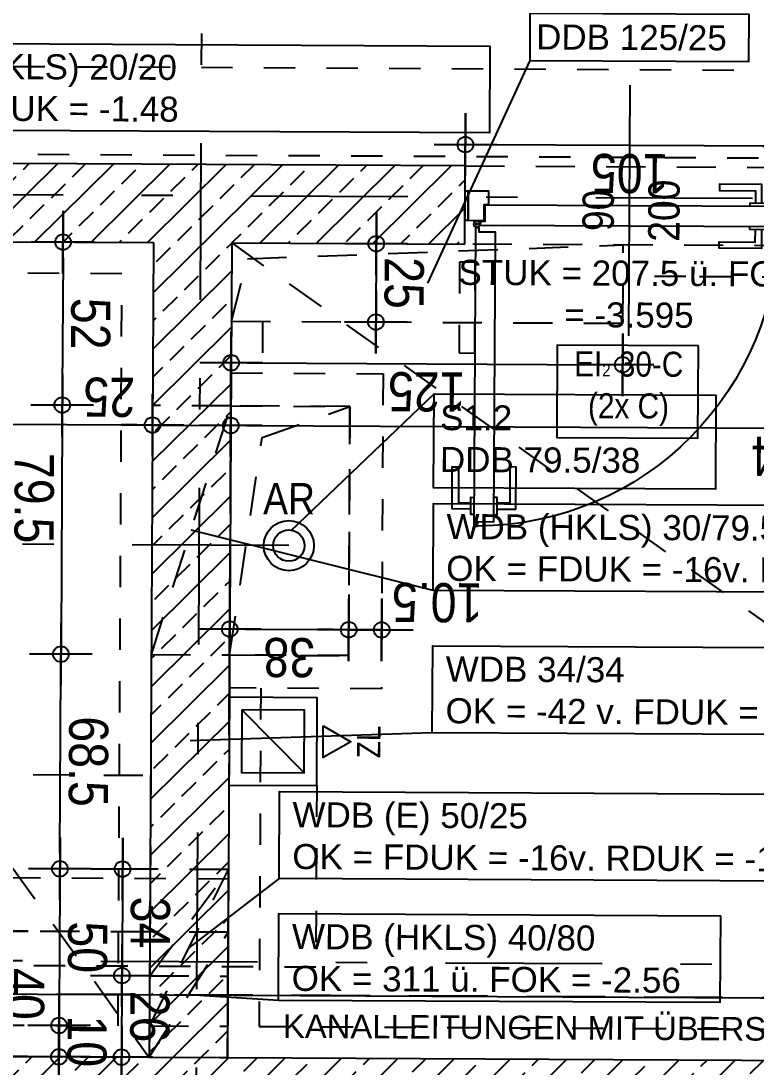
# Model space of a CAD drawing. Header units: millimetres. Extents: x 2158 to 2226, y 1541 to 1653.
# Drawn here: x 2173.072 to 2175.419, y 1603.966 to 1607.305 of the extents above; entities that cross this region are included whole.
import ezdxf
from ezdxf.enums import TextEntityAlignment as Align

# ---------------------------------------------------------------- set-up
doc = ezdxf.new("R2010")
doc.units = ezdxf.units.MM
for name, pattern in [('HIDDEN', [0.375, 0.25, -0.125]), ('HIDDEN2', [0.1875, 0.125, -0.0625]), ('STRICHPUNKT', [1, 0.5, -0.25, 0, -0.25])]:
    doc.linetypes.add(name, pattern=pattern)
for name, color, linetype in [('00-WOL-G00-Lkg-M0', 22, 'Continuous'), ('01-TXT---------M0', 1, 'Continuous'), ('01-TXT-G00-LKG-M0', 1, 'Continuous'), ('02-AXO-G00-Lkg-M0', 8, 'STRICHPUNKT'), ('02-DIM-G00-Lkg-ACHSEN', 8, 'Continuous'), ('02-DIM-G00-LKG-M0', 8, 'Continuous'), ('02-DIM-G00-LKG-ROHBAU', 8, 'Continuous'), ('02-FIL-G00-Lkg-STB', 8, 'Continuous'), ('02-HID-G00-LKG-M0', 8, 'HIDDEN2'), ('02-TWA-G00-LKG-M0', 4, 'Continuous'), ('02-TXT-G00-LKG-M0', 8, 'Continuous'), ('03-HID-G00-LKG-M0', 8, 'HIDDEN2'), ('03-SYM-G00-Lkg-M0', 8, 'Continuous'), ('03-TXT-G00-Lkg-M0', 8, 'Continuous'), ('05-STO---------M0', 1, 'Continuous'), ('05-SYM---------M0', 8, 'Continuous'), ('05-SYM-G00-Lkg-M0', 8, 'Continuous'), ('05-TXT--------M0', 8, 'Continuous'), ('05-TXT-G00-Lkg-M0', 8, 'Continuous'), ('07-ELE-G00-LKG-M0', 94, 'HIDDEN2'), ('07-RWK-G00-LKG-M0', 150, 'HIDDEN'), ('07-SAN-G00-Lkg-LÜFTUNGEN', 80, 'HIDDEN2'), ('07-SWK-G00-Lkg-M0', 34, 'STRICHPUNKT'), ('07-SWK-G00-Lkg-TXT', 34, 'Continuous')]:
    doc.layers.add(name, color=color, linetype=linetype)
for name, color, linetype, plot in [('00_HLP-G00-LKG-M0', 6, 'Continuous', False), ('05_HLP---------M0', 6, 'Continuous', False), ('07_SYM-G00-LKG-HLP', 6, 'Continuous', False)]:
    doc.layers.add(name, color=color, linetype=linetype, plot=plot)
doc.styles.add('ARIAL', font='arial.ttf', dxfattribs={"width": 0.85})
doc.styles.get("Standard").update_dxf_attribs({"font": 'arial.ttf'})
doc.linetypes.add('ZICKZACK', pattern='A,0.00254,-5.08,[131,ltypeshp.shx,S=5.08,R=0,X=-5.08,Y=0],-10.16,[131,ltypeshp.shx,S=5.08,R=180,X=5.08,Y=0],-5.08', length=20.32254)
doc.dimstyles.new('pp chromy&schneider', dxfattribs={"dimscale": 0.005, "dimtxt": 25, "dimasz": 10, "dimexe": 0, "dimexo": 0, "dimgap": 5, "dimtad": 1, "dimdec": 1, "dimlfac": 100, "dimrnd": 0.1, "dimzin": 9, "dimdsep": 46, "dimtxsty": 'ARIAL', "dimblk": 'c&s kote', "dimcen": 0, "dimse1": 1, "dimse2": 1, "dimclrd": 8, "dimclrt": 8, "dimadec": 0, "dimazin": 0, "dimtfac": 0.75, "dimtdec": 1, "dimtix": 1, "dimtmove": 2, "dimatfit": 0, "dimldrblk": 'NONE', "dimfxl": 1, "dimtolj": 1, "dimlwd": -1, "dimarcsym": 0})
pattern_1 = [(44.70755, (2138.46726, 1559.7934), (-0.08934302, 0.09025976), []), (44.70755, (2138.55706, 1559.79294), (-0.08934302, 0.09025976), [0.0635, -0.03175])]

# ---------------------------------------------------------------- blocks, each defined once
blk = doc.blocks.new('c&s kote')
at = {"color": 8}
for p, q in [((0, -2), (0, 2)), ((0, 2), (0, -2)), ((-2, 0), (2, 0)), ((2, 0), (-2, 0))]:
    blk.add_line(p, q, dxfattribs=at)
blk.add_circle((0, 0), 0.5, dxfattribs=at)
blk = doc.blocks.new('*D2227')
at = {"layer": '02-DIM-G00-LKG-ROHBAU', "color": 8, "transparency": 16777216}
blk.add_line((2171.6422, 1606.0247), (2173.4421, 1606.0155), dxfattribs=at)
at = {"layer": 'Defpoints', "color": 0, "transparency": 16777216}
for p in [(2171.5951, 1606.6073), (2173.4951, 1606.5976), (2173.4921, 1606.0152)]:
    blk.add_point(p, dxfattribs=at)
at = {"layer": '02-DIM-G00-LKG-ROHBAU', "color": 8, "transparency": 16777216, "xscale": 0.05, "yscale": 0.05, "zscale": 0.05}
for p, rotation in [((2171.5922, 1606.0249), 179.7075493181463), ((2173.4921, 1606.0152), 359.7075493181463)]:
    blk.add_blockref('c&s kote', p, dxfattribs=dict(at, rotation=rotation))
at = {"layer": '02-DIM-G00-LKG-ROHBAU', "color": 8, "transparency": 16777216, "insert": (2172.5417, 1605.9313), "char_height": 0.125, "attachment_point": 5, "rotation": 179.7075, "style": 'ARIAL'}
blk.add_mtext('\\A1;190', dxfattribs=at)
blk = doc.blocks.new('_None')
blk = doc.blocks.new('*D2228')
at = {"layer": '02-DIM-G00-LKG-ROHBAU', "color": 8, "transparency": 16777216}
for p, q in [((2173.4421, 1606.0155), (2173.3921, 1606.0157)), ((2173.4921, 1606.0152), (2173.7421, 1606.0139)), ((2173.7921, 1606.0137), (2173.8421, 1606.0134))]:
    blk.add_line(p, q, dxfattribs=at)
at = {"layer": 'Defpoints', "color": 0, "transparency": 16777216}
for p in [(2173.4951, 1606.5976), (2173.7451, 1606.5963), (2173.7421, 1606.0139)]:
    blk.add_point(p, dxfattribs=at)
at = {"layer": '02-DIM-G00-LKG-ROHBAU', "color": 8, "transparency": 16777216, "xscale": 0.05, "yscale": 0.05, "zscale": 0.05}
for p, rotation in [((2173.4921, 1606.0152), 359.7075493181463), ((2173.7421, 1606.0139), 179.7075493181463)]:
    blk.add_blockref('c&s kote', p, dxfattribs=dict(at, rotation=rotation))
at = {"layer": '02-DIM-G00-LKG-ROHBAU', "color": 8, "transparency": 16777216, "insert": (2173.3541, 1606.1048), "char_height": 0.125, "attachment_point": 5, "rotation": 179.7075, "style": 'ARIAL'}
blk.add_mtext('\\A1;25', dxfattribs=at)
blk = doc.blocks.new('05-TXT')
at = {"layer": '05-TXT--------M0'}
blk.add_line((-0.4, 0), (0.4, 0), dxfattribs=at)
at = {"layer": '05-TXT--------M0', "color": 8, "style": 'ARIAL', "width": 0.85}
blk.add_attdef('BREITE', text='', height=0.1, dxfattribs=at).set_placement((0, 0.05), align=Align.CENTER)
blk.add_attdef('HÖHE', text='', height=0.1, rotation=360, dxfattribs=at).set_placement((0, -0.06), align=Align.TOP_CENTER)
blk = doc.blocks.new('03-rar')
blk.add_circle((0, 0), 0.05)
at = {"layer": '01-TXT---------M0', "color": 8, "style": 'ARIAL', "width": 0.85}
blk.add_attdef('RR', text='', height=0.1, dxfattribs=at).set_placement((0, 0.1), align=Align.CENTER)
blk = doc.blocks.new('*D1671')
at = {"layer": '02-DIM-G00-LKG-ROHBAU', "color": 8, "transparency": 16777216}
blk.add_line((2173.7921, 1606.0137), (2177.3863, 1605.9953), dxfattribs=at)
at = {"layer": 'Defpoints', "color": 0, "transparency": 16777216}
for p in [(2173.7451, 1606.5963), (2177.4393, 1606.5775), (2177.4363, 1605.9951)]:
    blk.add_point(p, dxfattribs=at)
at = {"layer": '02-DIM-G00-LKG-ROHBAU', "color": 8, "transparency": 16777216, "xscale": 0.05, "yscale": 0.05, "zscale": 0.05}
for p, rotation in [((2173.7421, 1606.0139), 179.7075493181463), ((2177.4363, 1605.9951), 359.7075493181463)]:
    blk.add_blockref('c&s kote', p, dxfattribs=dict(at, rotation=rotation))
at = {"layer": '02-DIM-G00-LKG-ROHBAU', "color": 8, "transparency": 16777216, "insert": (2175.5888, 1605.9157), "char_height": 0.125, "attachment_point": 5, "rotation": 179.7075, "style": 'ARIAL'}
blk.add_mtext('\\A1;369.4', dxfattribs=at)
blk = doc.blocks.new('*D1672')
at = {"layer": '02-DIM-G00-LKG-M0', "color": 8, "transparency": 16777216}
blk.add_line((2173.7932, 1606.2137), (2174.9431, 1606.2078), dxfattribs=at)
at = {"layer": 'Defpoints', "color": 0, "transparency": 16777216}
for p in [(2173.7451, 1606.5963), (2174.9951, 1606.59), (2174.9931, 1606.2076)]:
    blk.add_point(p, dxfattribs=at)
at = {"layer": '02-DIM-G00-LKG-M0', "color": 8, "transparency": 16777216, "xscale": 0.05, "yscale": 0.05, "zscale": 0.05}
for p, rotation in [((2173.7432, 1606.2139), 179.7075493181463), ((2174.9931, 1606.2076), 359.7075493181463)]:
    blk.add_blockref('c&s kote', p, dxfattribs=dict(at, rotation=rotation))
at = {"layer": '02-DIM-G00-LKG-M0', "color": 8, "transparency": 16777216, "insert": (2174.3677, 1606.1219), "char_height": 0.125, "attachment_point": 5, "rotation": 179.7075, "style": 'ARIAL'}
blk.add_mtext('\\A1;125', dxfattribs=at)
blk = doc.blocks.new('*D1673')
at = {"layer": '02-DIM-G00-LKG-M0', "color": 8, "transparency": 16777216}
blk.add_line((2174.2063, 1606.544), (2174.2056, 1606.394), dxfattribs=at)
at = {"layer": 'Defpoints', "color": 0, "transparency": 16777216}
for p in [(2174.9951, 1606.59), (2174.2053, 1606.344), (2174.9938, 1606.34)]:
    blk.add_point(p, dxfattribs=at)
at = {"layer": '02-DIM-G00-LKG-M0', "color": 8, "transparency": 16777216, "xscale": 0.05, "yscale": 0.05, "zscale": 0.05}
for p, rotation in [((2174.2066, 1606.594), 89.70754931647869), ((2174.2053, 1606.344), 269.7075493164787)]:
    blk.add_blockref('c&s kote', p, dxfattribs=dict(at, rotation=rotation))
at = {"layer": '02-DIM-G00-LKG-M0', "color": 8, "transparency": 16777216, "insert": (2174.2948, 1606.4685), "char_height": 0.125, "attachment_point": 5, "rotation": 269.7075, "style": 'ARIAL'}
blk.add_mtext('\\A1;25', dxfattribs=at)
blk = doc.blocks.new('*D1674')
at = {"layer": '02-DIM-G00-LKG-M0', "color": 8, "transparency": 16777216}
blk.add_line((2173.7888, 1605.3637), (2174.0688, 1605.3623), dxfattribs=at)
at = {"layer": 'Defpoints', "color": 0, "transparency": 16777216}
for p in [(2174.1188, 1605.362), (2173.7384, 1605.2814), (2174.1184, 1605.2794)]:
    blk.add_point(p, dxfattribs=at)
at = {"layer": '02-DIM-G00-LKG-M0', "color": 8, "transparency": 16777216, "xscale": 0.05, "yscale": 0.05, "zscale": 0.05}
for p, rotation in [((2173.7388, 1605.364), 179.7075493181463), ((2174.1188, 1605.362), 359.7075493181463)]:
    blk.add_blockref('c&s kote', p, dxfattribs=dict(at, rotation=rotation))
at = {"layer": '02-DIM-G00-LKG-M0', "color": 8, "transparency": 16777216, "insert": (2173.9284, 1605.2741), "char_height": 0.125, "attachment_point": 5, "rotation": 179.7075, "style": 'ARIAL'}
blk.add_mtext('\\A1;38', dxfattribs=at)
blk = doc.blocks.new('*D1675')
at = {"layer": '02-DIM-G00-LKG-M0', "color": 8, "transparency": 16777216}
for p, q in [((2174.0688, 1605.3623), (2174.0188, 1605.3625)), ((2174.1188, 1605.362), (2174.2238, 1605.3615)), ((2174.2738, 1605.3612), (2174.3238, 1605.361))]:
    blk.add_line(p, q, dxfattribs=at)
at = {"layer": 'Defpoints', "color": 0, "transparency": 16777216}
for p in [(2174.2238, 1605.3615), (2174.1184, 1605.2794), (2174.2229, 1605.1739)]:
    blk.add_point(p, dxfattribs=at)
at = {"layer": '02-DIM-G00-LKG-M0', "color": 8, "transparency": 16777216, "xscale": 0.05, "yscale": 0.05, "zscale": 0.05}
for p, rotation in [((2174.1188, 1605.362), 359.7075493181463), ((2174.2238, 1605.3615), 179.7075493181463)]:
    blk.add_blockref('c&s kote', p, dxfattribs=dict(at, rotation=rotation))
at = {"layer": '02-DIM-G00-LKG-M0', "color": 8, "transparency": 16777216, "insert": (2174.4008, 1605.4494), "char_height": 0.125, "attachment_point": 5, "rotation": 179.7075, "style": 'ARIAL'}
blk.add_mtext('\\A1;10.5', dxfattribs=at)
blk = doc.blocks.new('*D1676')
at = {"layer": '02-DIM-G00-LKG-M0', "color": 8, "transparency": 16777216}
blk.add_line((2173.2064, 1606.5491), (2173.2042, 1606.1291), dxfattribs=at)
at = {"layer": 'Defpoints', "color": 0, "transparency": 16777216}
for p in [(2173.4951, 1606.5976), (2173.204, 1606.0791), (2173.7455, 1606.0763)]:
    blk.add_point(p, dxfattribs=at)
at = {"layer": '02-DIM-G00-LKG-M0', "color": 8, "transparency": 16777216, "xscale": 0.05, "yscale": 0.05, "zscale": 0.05}
for p, rotation in [((2173.2066, 1606.5991), 89.70754931647869), ((2173.204, 1606.0791), 269.7075493164787)]:
    blk.add_blockref('c&s kote', p, dxfattribs=dict(at, rotation=rotation))
at = {"layer": '02-DIM-G00-LKG-M0', "color": 8, "transparency": 16777216, "insert": (2173.2941, 1606.3386), "char_height": 0.125, "attachment_point": 5, "rotation": 269.7075, "style": 'ARIAL'}
blk.add_mtext('\\A1;52', dxfattribs=at)
blk = doc.blocks.new('*D1677')
at = {"layer": '02-DIM-G00-LKG-M0', "color": 8, "transparency": 16777216}
blk.add_line((2173.2037, 1606.0291), (2173.2002, 1605.3341), dxfattribs=at)
at = {"layer": 'Defpoints', "color": 0, "transparency": 16777216}
for p in [(2173.7455, 1606.0763), (2173.1999, 1605.2841), (2173.7384, 1605.2814)]:
    blk.add_point(p, dxfattribs=at)
at = {"layer": '02-DIM-G00-LKG-M0', "color": 8, "transparency": 16777216, "xscale": 0.05, "yscale": 0.05, "zscale": 0.05}
for p, rotation in [((2173.204, 1606.0791), 89.7075493164787), ((2173.1999, 1605.2841), 269.7075493164787)]:
    blk.add_blockref('c&s kote', p, dxfattribs=dict(at, rotation=rotation))
at = {"layer": '02-DIM-G00-LKG-M0', "color": 8, "transparency": 16777216, "insert": (2173.1136, 1605.7821), "char_height": 0.125, "attachment_point": 5, "rotation": 269.7075, "style": 'ARIAL'}
blk.add_mtext('\\A1;79.5', dxfattribs=at)
blk = doc.blocks.new('*D1678')
at = {"layer": '02-DIM-G00-LKG-M0', "color": 8, "transparency": 16777216}
blk.add_line((2172.9951, 1604.3501), (2172.9936, 1604.0501), dxfattribs=at)
at = {"layer": 'Defpoints', "color": 0, "transparency": 16777216}
for p in [(2173.7339, 1604.3964), (2172.9933, 1604.0001), (2173.7363, 1603.9964)]:
    blk.add_point(p, dxfattribs=at)
at = {"layer": '02-DIM-G00-LKG-M0', "color": 8, "transparency": 16777216, "xscale": 0.05, "yscale": 0.05, "zscale": 0.05}
for p, rotation in [((2172.9954, 1604.4001), 89.7075493164787), ((2172.9933, 1604.0001), 269.7075493164787)]:
    blk.add_blockref('c&s kote', p, dxfattribs=dict(at, rotation=rotation))
at = {"layer": '02-DIM-G00-LKG-M0', "color": 8, "transparency": 16777216, "insert": (2173.0832, 1604.1997), "char_height": 0.125, "attachment_point": 5, "rotation": 269.7075, "style": 'ARIAL'}
blk.add_mtext('\\A1;40', dxfattribs=at)
blk = doc.blocks.new('*D1804')
at = {"layer": '02-DIM-G00-LKG-ROHBAU', "color": 8, "transparency": 16777216}
blk.add_line((2175.491, 1606.905), (2174.541, 1606.9099), dxfattribs=at)
at = {"layer": 'Defpoints', "color": 0, "transparency": 16777216}
for p in [(2174.491, 1606.9101), (2174.4894, 1606.5925), (2175.5393, 1606.5872)]:
    blk.add_point(p, dxfattribs=at)
at = {"layer": '02-DIM-G00-LKG-ROHBAU', "color": 8, "transparency": 16777216, "xscale": 0.05, "yscale": 0.05, "zscale": 0.05}
for p, rotation in [((2174.491, 1606.9101), 179.7075493181463), ((2175.541, 1606.9048), 359.7075493181463)]:
    blk.add_blockref('c&s kote', p, dxfattribs=dict(at, rotation=rotation))
at = {"layer": '02-DIM-G00-LKG-ROHBAU', "color": 8, "transparency": 16777216, "insert": (2175.0155, 1606.8186), "char_height": 0.125, "attachment_point": 5, "rotation": 179.7075, "style": 'ARIAL'}
blk.add_mtext('\\A1;105', dxfattribs=at)
blk = doc.blocks.new('*D1992')
at = {"layer": '02-DIM-G00-LKG-M0', "color": 8, "transparency": 16777216}
blk.add_line((2173.1962, 1604.5491), (2173.1941, 1604.1491), dxfattribs=at)
at = {"layer": 'Defpoints', "color": 0, "transparency": 16777216}
for p in [(2173.7349, 1604.5964), (2173.1939, 1604.0991), (2173.4824, 1604.0977)]:
    blk.add_point(p, dxfattribs=at)
at = {"layer": '02-DIM-G00-LKG-M0', "color": 8, "transparency": 16777216, "xscale": 0.05, "yscale": 0.05, "zscale": 0.05}
for p, rotation in [((2173.1964, 1604.5991), 89.7075493164787), ((2173.1939, 1604.0991), 269.7075493164787)]:
    blk.add_blockref('c&s kote', p, dxfattribs=dict(at, rotation=rotation))
at = {"layer": '02-DIM-G00-LKG-M0', "color": 8, "transparency": 16777216, "insert": (2173.284, 1604.3487), "char_height": 0.125, "attachment_point": 5, "rotation": 269.7075, "style": 'ARIAL'}
blk.add_mtext('\\A1;50', dxfattribs=at)
blk = doc.blocks.new('*D1993')
at = {"layer": '02-DIM-G00-LKG-M0', "color": 8, "transparency": 16777216}
for p, q in [((2173.1941, 1604.1491), (2173.1944, 1604.1991)), ((2173.1939, 1604.0991), (2173.1933, 1603.9991)), ((2173.1931, 1603.9491), (2173.1928, 1603.8991))]:
    blk.add_line(p, q, dxfattribs=at)
at = {"layer": 'Defpoints', "color": 0, "transparency": 16777216}
for p in [(2173.4824, 1604.0977), (2173.1933, 1603.9991), (2173.4818, 1603.9977)]:
    blk.add_point(p, dxfattribs=at)
at = {"layer": '02-DIM-G00-LKG-M0', "color": 8, "transparency": 16777216, "xscale": 0.05, "yscale": 0.05, "zscale": 0.05}
for p, rotation in [((2173.1939, 1604.0991), 269.7075493164787), ((2173.1933, 1603.9991), 89.7075493164787)]:
    blk.add_blockref('c&s kote', p, dxfattribs=dict(at, rotation=rotation))
at = {"layer": '02-DIM-G00-LKG-M0', "color": 8, "transparency": 16777216, "insert": (2173.2824, 1604.0487), "char_height": 0.125, "attachment_point": 5, "rotation": 269.7075, "style": 'ARIAL'}
blk.add_mtext('\\A1;10', dxfattribs=at)
blk = doc.blocks.new('*D1994')
at = {"layer": '02-DIM-G00-LKG-M0', "color": 8, "transparency": 16777216}
blk.add_line((2173.1967, 1604.6491), (2173.1996, 1605.2341), dxfattribs=at)
at = {"layer": 'Defpoints', "color": 0, "transparency": 16777216}
for p in [(2173.1999, 1605.2841), (2173.4884, 1605.2826), (2173.7349, 1604.5964)]:
    blk.add_point(p, dxfattribs=at)
at = {"layer": '02-DIM-G00-LKG-M0', "color": 8, "transparency": 16777216, "xscale": 0.05, "yscale": 0.05, "zscale": 0.05}
for p, rotation in [((2173.1999, 1605.2841), 89.7075493164787), ((2173.1964, 1604.5991), 269.7075493164787)]:
    blk.add_blockref('c&s kote', p, dxfattribs=dict(at, rotation=rotation))
at = {"layer": '02-DIM-G00-LKG-M0', "color": 8, "transparency": 16777216, "insert": (2173.287, 1604.9412), "char_height": 0.125, "attachment_point": 5, "rotation": 269.7075, "style": 'ARIAL'}
blk.add_mtext('\\A1;68.5', dxfattribs=at)
blk = doc.blocks.new('TÜR-BLOCKZARGE-90')
at = {"layer": '05-STO---------M0'}
for points in [[(-0.465, 0.05), (-0.515, 0.05), (-0.515, -0.045), (-0.45, -0.045), (-0.45, -0.045), (-0.45, -0.045), (-0.45, -0.001), (-0.465, -0.001), (-0.465, 0.05)], [(0.465, 0.05), (0.515, 0.05), (0.515, -0.045), (0.45, -0.045), (0.45, -0.045), (0.45, -0.045), (0.45, -0.001), (0.465, -0.001), (0.465, 0.05)]]:
    blk.add_lwpolyline(points, dxfattribs=at)
at = {"layer": '05-SYM---------M0'}
for points in [[(-0.4276, 0.0864), (-0.4276, 0.0864), (-0.4276, 0.0864), (-0.4276, 0.0864), (-0.4796, 0.0864), (-0.4796, 0.0724), (-0.4916, 0.0724), (-0.4916, 1.0244), (-0.4796, 1.0244), (-0.4796, 1.0104), (-0.4276, 1.0104), (-0.4276, 1.0104), (-0.4276, 1.0104), (-0.4276, 0.0864)], [(-0.5016, 0.9704), (-0.5616, 0.9704), (-0.5616, 0.8354), (-0.5416, 0.8354), (-0.5416, 0.9504), (-0.5016, 0.9504)], [(-0.4916, 0.9879), (-0.5016, 0.9879), (-0.5016, 0.9329), (-0.4916, 0.9329)], [(-0.4276, 0.9879), (-0.4176, 0.9879), (-0.4176, 0.9329), (-0.4276, 0.9329)], [(-0.4176, 0.9704), (-0.3576, 0.9704), (-0.3576, 0.8354), (-0.3776, 0.8354), (-0.3776, 0.9504), (-0.4176, 0.9504)], [(-0.493, 0.0604), (-0.483, 0.0604)], [(-0.488, 0.0654), (-0.488, 0.0554)]]:
    blk.add_lwpolyline(points, dxfattribs=at)
at = {"layer": '05-SYM---------M0', "linetype": 'HIDDEN2', "ltscale": 0.2}
blk.add_lwpolyline([(-0.4916, 0.1824), (-0.5416, 0.1824), (-0.5416, 0.4724), (-0.4916, 0.4724)], close=True, dxfattribs=at)
at = {"layer": '05-SYM---------M0'}
for points in [[(-0.515, 0.05), (-0.525, 0.05), (-0.525, -0.045), (-0.515, -0.045)], [(0.515, 0.05), (0.525, 0.05), (0.525, -0.045), (0.515, -0.045)]]:
    blk.add_lwpolyline(points, close=True, dxfattribs=at)
blk.add_circle((-0.488, 0.0604), 0.01, dxfattribs=at)
blk.add_arc((-0.488, 0.0604), 0.964, 359.5008, 89.5008, dxfattribs=at)
at = {"layer": '05_HLP---------M0'}
for points in [[(0.422, 0.074), (0.422, 0.134), (0.287, 0.134), (0.287, 0.114), (0.402, 0.114), (0.402, 0.074)], [(-0.525, 0.1), (-0.525, -0.1)], [(0.4395, 0.064), (0.4395, 0.074), (0.3845, 0.074), (0.3845, 0.064)], [(0.525, 0.1), (0.525, -0.1)], [(-0.462, 0), (-0.462, 0), (-0.462, 0), (-0.462, 0), (-0.462, 0.052), (-0.476, 0.052), (-0.476, 0.064), (0.476, 0.064), (0.476, 0.052), (0.462, 0.052), (0.462, 0), (0.462, 0), (0.462, 0), (-0.462, 0)], [(0.422, -0.01), (0.422, -0.07), (0.287, -0.07), (0.287, -0.05), (0.402, -0.05), (0.402, -0.01)], [(0.4395, 0), (0.4395, -0.01), (0.3845, -0.01), (0.3845, 0)]]:
    blk.add_lwpolyline(points, dxfattribs=at)
blk = doc.blocks.new('*D2287')
at = {"layer": '02-DIM-G00-Lkg-ACHSEN', "color": 8, "transparency": 16777216}
blk.add_arc((2166.2399, 1615.3912), 0.7781, 93.3897, 176.7618, dxfattribs=at)
at = {"layer": 'Defpoints', "color": 0, "transparency": 16777216}
for p in [(2166.253, 1617.9523), (2165.8514, 1616.0654), (2182.0707, 1615.5139), (2161.0511, 1615.351), (2166.1386, 1595.5526)]:
    blk.add_point(p, dxfattribs=at)
at = {"layer": '02-DIM-G00-Lkg-ACHSEN', "color": 8, "transparency": 16777216, "xscale": 0.05, "yscale": 0.05, "zscale": 0.05}
for p, rotation in [((2166.2439, 1616.1693), 1.548646847805317), ((2165.4618, 1615.3852), 268.6029117768213)]:
    blk.add_blockref('c&s kote', p, dxfattribs=dict(at, rotation=rotation))
at = {"layer": '02-DIM-G00-Lkg-ACHSEN', "color": 8, "transparency": 16777216, "insert": (2165.7518, 1615.878), "char_height": 0.125, "attachment_point": 5, "rotation": 225.0758, "style": 'ARIAL'}
blk.add_mtext('\\A1;90.74°', dxfattribs=at)
blk = doc.blocks.new('*D2288')
at = {"layer": '02-DIM-G00-Lkg-ACHSEN', "color": 8, "transparency": 16777216}
blk.add_arc((2166.1507, 1597.9192), 1.076, 182.6772, 267.0448, dxfattribs=at)
at = {"layer": 'Defpoints', "color": 0, "transparency": 16777216}
for p in [(2166.253, 1617.9523), (2160.9621, 1597.9179), (2178.5509, 1597.9223), (2165.2181, 1597.3826), (2166.1386, 1595.5526)]:
    blk.add_point(p, dxfattribs=at)
at = {"layer": '02-DIM-G00-Lkg-ACHSEN', "color": 8, "transparency": 16777216, "xscale": 0.05, "yscale": 0.05, "zscale": 0.05}
for p, rotation in [((2165.0747, 1597.9189), 91.34581227789452), ((2166.1452, 1596.8432), 358.3761922481322)]:
    blk.add_blockref('c&s kote', p, dxfattribs=dict(at, rotation=rotation))
at = {"layer": '02-DIM-G00-Lkg-ACHSEN', "color": 8, "transparency": 16777216, "insert": (2165.451, 1597.2229), "char_height": 0.125, "attachment_point": 5, "rotation": 314.861, "style": 'ARIAL'}
blk.add_mtext('\\A1;89.69°', dxfattribs=at)
blk = doc.blocks.new('*D2289')
at = {"layer": '02-DIM-G00-Lkg-ACHSEN', "color": 8, "transparency": 16777216}
blk.add_arc((2166.2205, 1611.5848), 0.7995, 93.2915, 176.1236, dxfattribs=at)
at = {"layer": 'Defpoints', "color": 0, "transparency": 16777216}
for p in [(2166.253, 1617.9523), (2165.8243, 1612.2792), (2161.032, 1611.6113), (2182.2003, 1611.5033), (2166.1386, 1595.5526)]:
    blk.add_point(p, dxfattribs=at)
at = {"layer": '02-DIM-G00-Lkg-ACHSEN', "color": 8, "transparency": 16777216, "xscale": 0.05, "yscale": 0.05, "zscale": 0.05}
for p, rotation in [((2166.2246, 1612.3843), 1.499517257783327), ((2165.421, 1611.5889), 267.9155813781035)]:
    blk.add_blockref('c&s kote', p, dxfattribs=dict(at, rotation=rotation))
at = {"layer": '02-DIM-G00-Lkg-ACHSEN', "color": 8, "transparency": 16777216, "insert": (2165.7205, 1612.0899), "char_height": 0.125, "attachment_point": 5, "rotation": 224.7075, "style": 'ARIAL'}
blk.add_mtext('\\A1;90.00°', dxfattribs=at)
blk = doc.blocks.new('*D2343')
at = {"layer": '02-DIM-G00-LKG-M0', "color": 8, "transparency": 16777216}
blk.add_line((2173.3961, 1604.5481), (2173.3949, 1604.3081), dxfattribs=at)
at = {"layer": 'Defpoints', "color": 0, "transparency": 16777216}
for p in [(2173.4849, 1604.5976), (2173.3947, 1604.2581), (2173.4832, 1604.2577)]:
    blk.add_point(p, dxfattribs=at)
at = {"layer": '02-DIM-G00-LKG-M0', "color": 8, "transparency": 16777216, "xscale": 0.05, "yscale": 0.05, "zscale": 0.05}
for p, rotation in [((2173.3964, 1604.5981), 89.70754931647869), ((2173.3947, 1604.2581), 269.7075493164787)]:
    blk.add_blockref('c&s kote', p, dxfattribs=dict(at, rotation=rotation))
at = {"layer": '02-DIM-G00-LKG-M0', "color": 8, "transparency": 16777216, "insert": (2173.4844, 1604.4276), "char_height": 0.125, "attachment_point": 5, "rotation": 269.7075, "style": 'ARIAL'}
blk.add_mtext('\\A1;34', dxfattribs=at)
blk = doc.blocks.new('*D2344')
at = {"layer": '02-DIM-G00-LKG-M0', "color": 8, "transparency": 16777216}
blk.add_line((2173.3944, 1604.2081), (2173.3936, 1604.0481), dxfattribs=at)
at = {"layer": 'Defpoints', "color": 0, "transparency": 16777216}
for p in [(2173.4832, 1604.2577), (2173.3933, 1603.9981), (2173.4818, 1603.9977)]:
    blk.add_point(p, dxfattribs=at)
at = {"layer": '02-DIM-G00-LKG-M0', "color": 8, "transparency": 16777216, "xscale": 0.05, "yscale": 0.05, "zscale": 0.05}
for p, rotation in [((2173.3947, 1604.2581), 89.7075493164787), ((2173.3933, 1603.9981), 269.7075493164787)]:
    blk.add_blockref('c&s kote', p, dxfattribs=dict(at, rotation=rotation))
at = {"layer": '02-DIM-G00-LKG-M0', "color": 8, "transparency": 16777216, "insert": (2173.4828, 1604.1277), "char_height": 0.125, "attachment_point": 5, "rotation": 269.7075, "style": 'ARIAL'}
blk.add_mtext('\\A1;26', dxfattribs=at)

msp = doc.modelspace()

# ---------------------------------------------------------------- hatches: boundary and pattern name
at = {"layer": '02-FIL-G00-Lkg-STB'}
h = msp.add_hatch(dxfattribs=at)
h.set_pattern_fill('ANSI33', color=256, scale=0.02, angle=107.0465, style=0)
h.set_pattern_definition(pattern_1)
h.paths.add_polyline_path([(2174.4906, 1606.8425), (2171.5964, 1606.8573), (2171.5993, 1607.4273), (2171.3493, 1607.4286), (2171.3383, 1605.2686), (2171.5883, 1605.2673), (2171.5951, 1606.6073), (2173.4951, 1606.5976), (2173.4818, 1603.9977), (2173.7318, 1603.9964), (2173.7451, 1606.5963), (2174.4894, 1606.5925)])
h = msp.add_hatch(dxfattribs=at)
h.set_pattern_fill('ANSI33', color=256, scale=0.02, angle=107.0465, style=0)
h.set_pattern_definition(pattern_1)
h.paths.add_polyline_path([(2177.6791, 1604.5762), (2178.4091, 1604.5725), (2178.4104, 1604.8225), (2177.6804, 1604.8262), (2177.6893, 1606.5762), (2178.215, 1606.5735), (2178.2162, 1606.8235), (2175.5406, 1606.8372), (2175.5393, 1606.5872), (2177.4393, 1606.5775), (2177.426, 1603.9775), (2173.7318, 1603.9964), (2173.4818, 1603.9977), (2171.2969, 1604.0088), (2171.5456, 1603.7575), (2171.9756, 1603.7553), (2171.9759, 1603.8153), (2172.6759, 1603.8118), (2172.6756, 1603.7518), (2174.6756, 1603.7416), (2174.6759, 1603.8016), (2175.5758, 1603.797), (2175.5755, 1603.737), (2177.6748, 1603.7263)])

# ---------------------------------------------------------------- linework, layer by layer
at = {"layer": '00-WOL-G00-Lkg-M0', "linetype": 'ZICKZACK', "ltscale": 0.01}
msp.add_lwpolyline([(2175.2349, 1606.2675), (2174.7841, 1606.2699), (2174.7826, 1605.9757), (2175.2334, 1605.9734)], close=True, dxfattribs=at)
at = {"layer": '00_HLP-G00-LKG-M0'}
msp.add_circle((2173.9274, 1605.6304), 0.08, dxfattribs=at)
at = {"layer": '01-TXT-G00-LKG-M0', "flags": 128}
msp.add_lwpolyline([(2174.0372, 1605.0556), (2174.1249, 1605.0044), (2174.0367, 1604.9541)], close=True, dxfattribs=at)
at = {"layer": '02-AXO-G00-Lkg-M0'}
for points in [[(2173.7029, 1617.9143), (2173.5885, 1595.5146)], [(2183.1073, 1606.6986), (2161.0075, 1606.8114)]]:
    msp.add_lwpolyline(points, dxfattribs=at)
at = {"layer": '02-FIL-G00-Lkg-STB'}
msp.add_lwpolyline([(2173.4818, 1603.9977), (2173.7318, 1603.9964)], dxfattribs=at)
at = {"layer": '02-HID-G00-LKG-M0', "ltscale": 2}
msp.add_line((2173.7371, 1605.0264), (2173.7425, 1606.0764), dxfattribs=at)
at = {"layer": '02-HID-G00-LKG-M0'}
for points in [[(2174.4906, 1606.8425), (2175.5406, 1606.8372)], [(2175.5393, 1606.5872), (2174.4894, 1606.5925)], [(2174.1225, 1606.0744), (2173.7425, 1606.0764)]]:
    msp.add_lwpolyline(points, dxfattribs=at)
at = {"layer": '02-HID-G00-LKG-M0', "ltscale": 0.5}
for points in [[(2171.5824, 1604.1074), (2173.3824, 1604.0982), (2173.3946, 1606.4981), (2171.6946, 1606.5068), (2171.6883, 1605.2668), (2171.5883, 1605.2673)], [(2173.8379, 1605.1759), (2173.8323, 1604.0959), (2177.3266, 1604.078), (2177.3388, 1606.478), (2175.1946, 1606.4889), (2174.9946, 1606.49)], [(2173.8438, 1606.3458), (2173.843, 1606.1808)], [(2173.743, 1606.1814), (2174.228, 1606.1789), (2174.2229, 1605.1739), (2173.7379, 1605.1764)], [(2173.7425, 1606.0764), (2174.1225, 1606.0744), (2174.1184, 1605.2794), (2173.7384, 1605.2814)]]:
    msp.add_lwpolyline(points, dxfattribs=at)
at = {"layer": '02-HID-G00-LKG-M0', "color": 4}
for points in [[(2173.7384, 1605.2814), (2173.7425, 1606.0764), (2173.4925, 1606.0776), (2173.4884, 1605.2826)], [(2173.7349, 1604.5964), (2173.4849, 1604.5976), (2173.4824, 1604.0977), (2173.7323, 1604.0964), (2173.7349, 1604.5964)], [(2173.7332, 1604.2564), (2173.7349, 1604.5964), (2173.4849, 1604.5976), (2173.4832, 1604.2577)], [(2173.7332, 1604.2564), (2173.7349, 1604.5964), (2173.4849, 1604.5976), (2173.4832, 1604.2577)], [(2173.4818, 1603.9977), (2173.7318, 1603.9964), (2173.7339, 1604.3964), (2173.4839, 1604.3977), (2173.4818, 1603.9977)]]:
    msp.add_lwpolyline(points, close=True, dxfattribs=at)
for points in [[(2173.4884, 1605.2826), (2173.7425, 1606.0764)], [(2173.4824, 1604.0977), (2173.7349, 1604.5964)], [(2173.4832, 1604.2577), (2173.7349, 1604.5964)], [(2173.4832, 1604.2577), (2173.7349, 1604.5964)], [(2173.4818, 1603.9977), (2173.7339, 1604.3964)]]:
    msp.add_lwpolyline(points, dxfattribs=at)
at = {"layer": '02-TWA-G00-LKG-M0'}
for p, q in [((2171.5951, 1606.6073), (2173.4951, 1606.5976)), ((2173.7451, 1606.5963), (2174.4894, 1606.5925))]:
    msp.add_line(p, q, dxfattribs=at)
for points in [[(2174.4906, 1606.8425), (2171.5964, 1606.8573)], [(2174.4894, 1606.5925), (2174.4906, 1606.8425)], [(2173.4951, 1606.5976), (2173.4818, 1603.9977)], [(2173.7451, 1606.5963), (2173.7318, 1603.9964)], [(2173.7318, 1603.9964), (2177.426, 1603.9775), (2177.4393, 1606.5775)], [(2171.2969, 1604.0088), (2173.4818, 1603.9977)]]:
    msp.add_lwpolyline(points, dxfattribs=at)
at = {"layer": '02-TXT-G00-LKG-M0'}
for points in [[(2172.5584, 1606.9576), (2172.5599, 1607.2351), (2174.5692, 1607.2248), (2174.5678, 1606.9474), (2172.5584, 1606.9576), (2171.4719, 1606.958)], [(2174.3877, 1605.4877), (2174.3891, 1605.7652), (2176.1985, 1605.7559), (2176.1971, 1605.4785), (2174.3877, 1605.4877), (2173.6154, 1605.6795)], [(2174.3853, 1605.0332), (2174.3868, 1605.3106), (2175.8962, 1605.3029), (2175.8947, 1605.0255), (2174.3853, 1605.0332), (2173.612, 1605.0071)], [(2173.8963, 1604.568), (2173.8977, 1604.8455), (2175.7071, 1604.8363), (2175.7056, 1604.5588), (2173.8963, 1604.568), (2173.6086, 1604.347)], [(2173.8943, 1604.1793), (2173.8957, 1604.4567), (2175.3051, 1604.4495), (2175.3037, 1604.1721), (2173.8943, 1604.1793), (2173.6079, 1604.197)]]:
    msp.add_lwpolyline(points, dxfattribs=at)
at = {"layer": '03-HID-G00-LKG-M0'}
for p, q in [((2174.9938, 1606.34), (2174.9951, 1606.59)), ((2173.7438, 1606.3464), (2174.9938, 1606.34))]:
    msp.add_line(p, q, dxfattribs=at)
msp.add_lwpolyline([(2173.7384, 1605.2814), (2174.1184, 1605.2794), (2174.1225, 1606.0744)], dxfattribs=at)
at = {"layer": '03-TXT-G00-Lkg-M0', "linetype": 'HIDDEN2'}
for p, q in [((2171.5965, 1606.6131), (2173.4818, 1603.9967)), ((2173.7451, 1606.5963), (2177.426, 1603.9775))]:
    msp.add_line(p, q, dxfattribs=at)
at = {"layer": '03-TXT-G00-Lkg-M0'}
for points in [[(2174.6963, 1607.1785), (2175.3963, 1607.175), (2175.3971, 1607.325), (2174.6971, 1607.3285), (2174.6963, 1607.1785), (2174.3695, 1606.4682)], [(2174.3909, 1606.1152), (2175.2909, 1606.1106), (2175.2893, 1605.8106), (2174.3893, 1605.8152), (2174.3909, 1606.1152), (2173.9329, 1605.677)]]:
    msp.add_lwpolyline(points, dxfattribs=at)
at = {"layer": '03-TXT-G00-Lkg-M0', "linetype": 'HIDDEN2'}
for points in [[(2173.7438, 1606.3464), (2173.7949, 1606.5461), (2174.9951, 1606.59)], [(2173.7384, 1605.2814), (2173.8419, 1605.9758), (2174.1225, 1606.0744)]]:
    msp.add_lwpolyline(points, dxfattribs=at)
at = {"layer": '07-ELE-G00-LKG-M0'}
msp.add_lwpolyline([(2173.4839, 1604.3977), (2166.584, 1604.4329), (2166.5865, 1604.9329), (2173.4864, 1604.8976)], close=True, dxfattribs=at)
at = {"layer": '07-RWK-G00-LKG-M0'}
msp.add_line((2193.6867, 1604.0946), (2171.2358, 1604.2091), dxfattribs=at)
at = {"layer": '07-SAN-G00-Lkg-LÜFTUNGEN', "linetype": 'HIDDEN2', "ltscale": 0.5}
for p, q in [((2173.7347, 1604.5664), (2170.0548, 1604.5852)), ((2174.0133, 1604.2849), (2170.3334, 1604.3037))]:
    msp.add_line(p, q, dxfattribs=at)
for points in [[(2167.0303, 1603.7106), (2167.0481, 1607.1905), (2179.5978, 1607.1265)], [(2167.3085, 1603.3592), (2167.3266, 1606.9091), (2179.5964, 1606.8465)], [(2173.7363, 1604.8664), (2173.7347, 1604.5664)], [(2174.0163, 1604.8649), (2174.0133, 1604.2849)]]:
    msp.add_lwpolyline(points, dxfattribs=at)
at = {"layer": '07-SAN-G00-Lkg-LÜFTUNGEN', "linetype": 'Continuous', "ltscale": 0.5}
for points in [[(2173.7377, 1605.1464), (2173.7363, 1604.8664), (2174.0163, 1604.8649), (2174.0177, 1605.1449)], [(2173.7775, 1605.1062), (2173.7765, 1604.9062), (2173.9765, 1604.9051), (2173.9775, 1605.1051), (2173.7775, 1605.1062)]]:
    msp.add_lwpolyline(points, close=True, dxfattribs=at)
msp.add_lwpolyline([(2173.7775, 1605.1062), (2173.9765, 1604.9051)], dxfattribs=at)
at = {"layer": '07-SWK-G00-Lkg-M0'}
msp.add_line((2173.9274, 1605.6304), (2170.6602, 1605.6471), dxfattribs=at)
msp.add_lwpolyline([(2190.3272, 1604.2172), (2170.6484, 1604.3174)], dxfattribs=at)
at = {"layer": '07_SYM-G00-LKG-HLP'}
msp.add_lwpolyline([(2168.0679, 1603.3453), (2168.0679, 1603.3453), (2170.5434, 1603.3326), (2170.5434, 1603.3326), (2170.8449, 1603.6311), (2170.8459, 1603.8232), (2171.2358, 1604.2091), (2191.7899, 1604.1042), (2192.4792, 1603.4184), (2192.4812, 1602.4191)], dxfattribs=at)

# ---------------------------------------------------------------- block references
at = {"layer": '03-SYM-G00-Lkg-M0', "rotation": 359.7075493819496}
msp.add_blockref('03-rar', (2173.9274, 1605.6304), dxfattribs=at).add_auto_attribs({'RR': 'AR'})
at = {"layer": '05-SYM-G00-Lkg-M0', "xscale": -1, "rotation": 179.7075493987502}
msp.add_blockref('TÜR-BLOCKZARGE-90', (2175.015, 1606.7149), dxfattribs=at)
at = {"layer": '05-TXT-G00-Lkg-M0', "rotation": 89.70754933654916}
msp.add_blockref('05-TXT', (2175.0149, 1606.6999), dxfattribs=at).add_auto_attribs({'BREITE': '90', 'HÖHE': '200'})

# ---------------------------------------------------------------- texts
at = {"layer": '01-TXT-G00-LKG-M0', "style": 'ARIAL', "text_generation_flag": 6, "width": 0.85}
msp.add_text('ZL', height=0.075, rotation=269.7075, dxfattribs=at).set_placement((2174.1449, 1605.0043), align=Align.TOP_CENTER)
at = {"layer": '02-TXT-G00-LKG-M0', "char_height": 0.08, "rotation": 359.7075}
for s, insert, width, attachment_point in [('{\\fArial|b0|i0|c0|p34;WDB (HKLS) 20/20\\POK = FDUK = -1.48}', (2172.6005, 1606.9869), 1.8701, 7), ('{\\fArial|b0|i0|c0|p34;STUK = 207.5 ü. FOK \\P= -3.595}', (2175.0141, 1606.5399), 1.259, 2), ('{\\fArial|b0|i0|c0|p34;WDB (HKLS) 30/79.5\\POK = FDUK = -16v. RDUK = -1.48}', (2174.4297, 1605.517), 1.8701, 7), ('{\\fArial|b0|i0|c0|p34;WDB 34/34\\POK = -42 v. FDUK = -1.90}', (2174.4274, 1605.0624), 1.8701, 7), ('{\\fArial|b0|i0|c0|p34;WDB (E) 50/25\\POK = FDUK = -16v. RDUK = -1.48}', (2173.9383, 1604.5973), 1.8701, 7), ('{\\fArial|b0|i0|c0|p34;WDB (HKLS) 40/80\\POK = 311 ü. FOK = -2.56}', (2173.9363, 1604.2085), 1.8701, 7)]:
    msp.add_mtext(s, dxfattribs=dict(at, insert=insert, width=width, attachment_point=attachment_point))
at = {"layer": '03-TXT-G00-Lkg-M0', "char_height": 0.08, "width": 0.9139, "rotation": 359.7075}
for s, insert, attachment_point in [('{\\fArial|b0|i0|c0|p34;DDB 125/25}', (2174.7167, 1607.2534), 4), ('{\\fArial|b0|i0|c0|p34;S1.2\\PDDB 79.5/38}', (2174.4096, 1605.8645), 7)]:
    msp.add_mtext(s, dxfattribs=dict(at, insert=insert, attachment_point=attachment_point))
at = {"layer": '05-TXT-G00-Lkg-M0', "insert": (2175.0126, 1606.2499), "char_height": 0.08, "width": 0.35, "attachment_point": 2, "rotation": 359.7075, "style": 'ARIAL'}
msp.add_mtext('EI{\\H0.5x;2} 30-C (2x C)', dxfattribs=at)
at = {"layer": '07-SWK-G00-Lkg-TXT', "insert": (2175.4716, 1604.0875), "char_height": 0.075, "width": 3.254, "attachment_point": 5, "rotation": 359.6651}
msp.add_mtext('{\\fArial|b0|i0|c0|p34;\\C8;KANALLEITUNGEN MIT ÜBERSCHUBROHREN IN NIEDERSP.R.}', dxfattribs=at)

# ---------------------------------------------------------------- dimensions: what is measured, and where the dimension line sits
at = {"layer": '02-DIM-G00-Lkg-ACHSEN'}
for base, line1, line2, picture, middle in [((2165.2181, 1597.3826), ((2166.253, 1617.9523), (2166.1386, 1595.5526)), ((2160.9621, 1597.9179), (2178.5509, 1597.9223)), '*D2288', (2165.451, 1597.2229)), ((2165.8243, 1612.2792), ((2182.2003, 1611.5033), (2161.032, 1611.6113)), ((2166.253, 1617.9523), (2166.1386, 1595.5526)), '*D2289', (2165.7205, 1612.0899)), ((2165.8514, 1616.0654), ((2161.0511, 1615.351), (2182.0707, 1615.5139)), ((2166.253, 1617.9523), (2166.1386, 1595.5526)), '*D2287', (2165.7518, 1615.878))]:
    dim = msp.add_angular_dim_2l(base=base, line1=line1, line2=line2, dimstyle='pp chromy&schneider', override={"dimzin": 8, "dimadec": 2}, dxfattribs=at)
    dim.commit()
    dim.dimension.update_dxf_attribs({"geometry": picture, "text_midpoint": middle})
at = {"layer": '02-DIM-G00-LKG-M0'}
for base, p1, p2, angle, picture, middle in [((2173.204, 1606.0791), (2173.4951, 1606.5976), (2173.7455, 1606.0763), 89.7075, '*D1676', (2173.2941, 1606.3386)), ((2174.2053, 1606.344), (2174.9951, 1606.59), (2174.9938, 1606.34), 89.7075, '*D1673', (2174.2948, 1606.4685)), ((2174.9931, 1606.2076), (2173.7451, 1606.5963), (2174.9951, 1606.59), 359.7075, '*D1672', (2174.3677, 1606.1219)), ((2174.1188, 1605.362), (2173.7384, 1605.2814), (2174.1184, 1605.2794), 359.7075, '*D1674', (2173.9284, 1605.2741)), ((2173.1999, 1605.2841), (2173.7349, 1604.5964), (2173.4884, 1605.2826), 89.7075, '*D1994', (2173.287, 1604.9412)), ((2173.1939, 1604.0991), (2173.7349, 1604.5964), (2173.4824, 1604.0977), 89.7075, '*D1992', (2173.284, 1604.3487)), ((2173.3947, 1604.2581), (2173.4849, 1604.5976), (2173.4832, 1604.2577), 89.7075, '*D2343', (2173.4844, 1604.4276)), ((2172.9933, 1604.0001), (2173.7339, 1604.3964), (2173.7363, 1603.9964), 89.7075, '*D1678', (2173.0832, 1604.1997)), ((2173.3933, 1603.9981), (2173.4832, 1604.2577), (2173.4818, 1603.9977), 89.7075, '*D2344', (2173.4828, 1604.1277)), ((2173.1933, 1603.9991), (2173.4824, 1604.0977), (2173.4818, 1603.9977), 89.7075, '*D1993', (2173.2824, 1604.0487))]:
    dim = msp.add_linear_dim(base=base, p1=p1, p2=p2, angle=angle, dimstyle='pp chromy&schneider', override={"dimzin": 8}, dxfattribs=at)
    dim.commit()
    dim.dimension.update_dxf_attribs({"geometry": picture, "text_midpoint": middle})
for base, p1, p2, angle, picture, middle in [((2173.1999, 1605.2841), (2173.7455, 1606.0763), (2173.7384, 1605.2814), 89.7075, '*D1677', (2173.1136, 1605.7821)), ((2174.2238, 1605.3615), (2174.1184, 1605.2794), (2174.2229, 1605.1739), 359.7075, '*D1675', (2174.4008, 1605.4494))]:
    dim = msp.add_linear_dim(base=base, p1=p1, p2=p2, angle=angle, dimstyle='pp chromy&schneider', override={"dimzin": 8}, dxfattribs=at)
    dim.commit()
    dim.dimension.update_dxf_attribs({"geometry": picture, "text_midpoint": middle, "dimtype": 160})
at = {"layer": '02-DIM-G00-LKG-ROHBAU'}
for base, p1, p2, picture, middle in [((2174.491, 1606.9101), (2175.5393, 1606.5872), (2174.4894, 1606.5925), '*D1804', (2175.0155, 1606.8186)), ((2177.4363, 1605.9951), (2173.7451, 1606.5963), (2177.4393, 1606.5775), '*D1671', (2175.5888, 1605.9157))]:
    dim = msp.add_linear_dim(base=base, p1=p1, p2=p2, angle=359.7075, dimstyle='pp chromy&schneider', override={"dimzin": 8}, dxfattribs=at)
    dim.commit()
    dim.dimension.update_dxf_attribs({"geometry": picture, "text_midpoint": middle})
dim = msp.add_linear_dim(base=(2173.4921, 1606.0152), p1=(2171.5951, 1606.6073), p2=(2173.4951, 1606.5976), angle=359.7075, dimstyle='pp chromy&schneider', dxfattribs=at)
dim.commit()
dim.dimension.update_dxf_attribs({"geometry": '*D2227', "text_midpoint": (2172.5417, 1605.9313)})
dim = msp.add_linear_dim(base=(2173.7421, 1606.0139), p1=(2173.4951, 1606.5976), p2=(2173.7451, 1606.5963), angle=359.7075, dimstyle='pp chromy&schneider', dxfattribs=at)
dim.commit()
dim.dimension.update_dxf_attribs({"geometry": '*D2228', "text_midpoint": (2173.3541, 1606.1048), "dimtype": 160})

doc.saveas('drawing.dxf')
